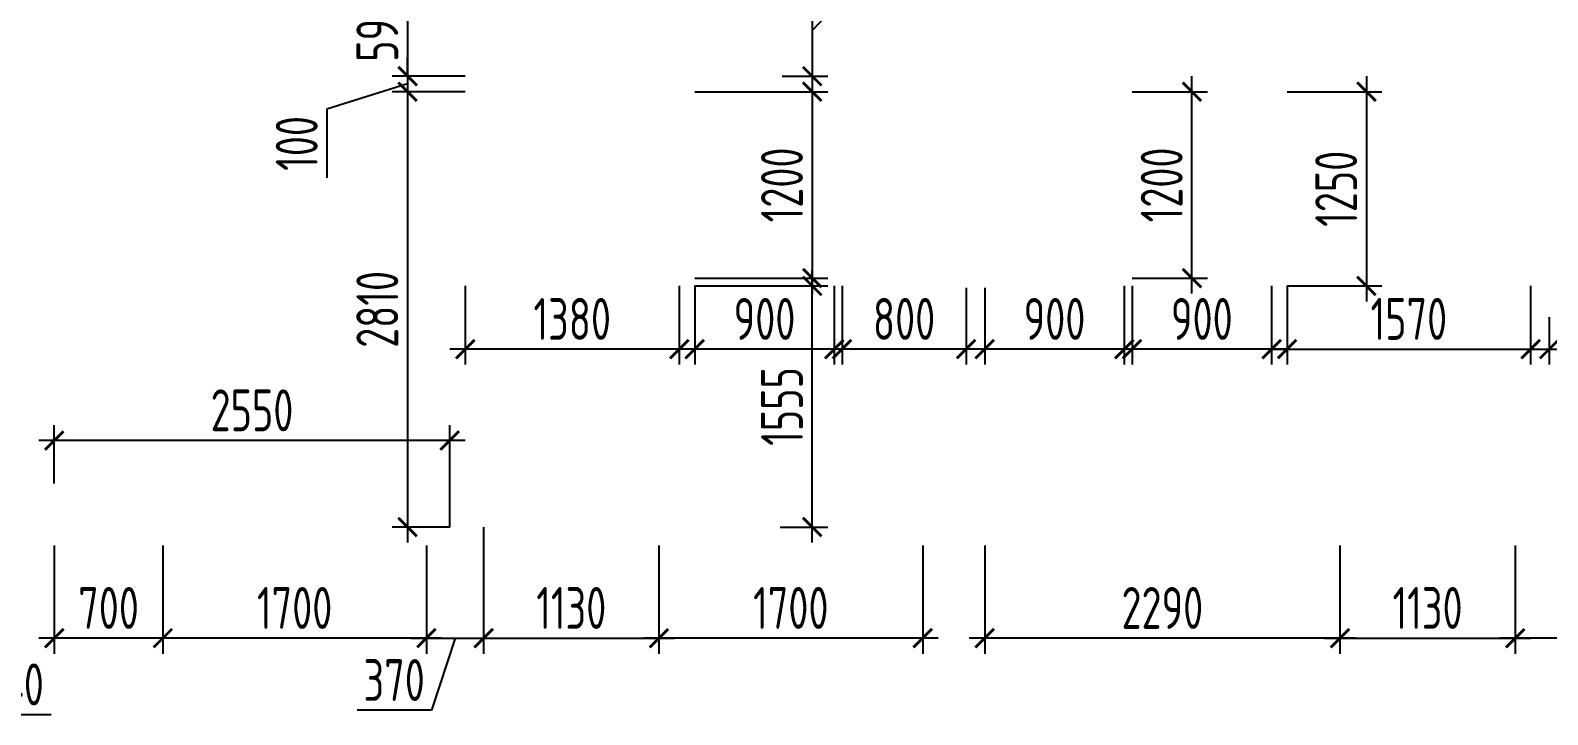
# Model space of a CAD drawing. Header units: millimetres. Extents: x -350007 to 535970, y -888 to 133718.
# Drawn here: x -200188 to -190404, y 117311 to 121724 of the extents above; entities that cross this region are included whole.
import ezdxf

# ---------------------------------------------------------------- set-up
doc = ezdxf.new("R2010")
doc.units = ezdxf.units.MM
doc.layers.add('АР_Размеры нов.', color=15, linetype='Continuous', lineweight=0)
doc.styles.add('ISOCPEUR', font='isocpeur.ttf', dxfattribs={"width": 0.7})
doc.dimstyles.new('R_100', dxfattribs={"dimtxt": 270, "dimasz": 120, "dimexe": 100, "dimexo": 0, "dimgap": 60, "dimtad": 1, "dimdec": 0, "dimrnd": 5, "dimzin": 0, "dimdsep": 46, "dimtxsty": 'ISOCPEUR', "dimblk": 'ARCHTICK', "dimcen": 0, "dimdle": 100, "dimclrd": 256, "dimclre": 256, "dimclrt": 256, "dimadec": 0, "dimazin": 0, "dimtfac": 2, "dimtdec": 0, "dimtofl": 0, "dimtmove": 1, "dimatfit": 3, "dimfxl": 1, "dimtvp": 3, "dimtolj": 1, "dimtzin": 0, "dimarcsym": 0})

# ---------------------------------------------------------------- blocks, each defined once
blk = doc.blocks.new('_ArchTick')
at = {"color": 0, "linetype": 'ByBlock', "const_width": 0.15}
blk.add_lwpolyline([(-0.5, -0.5), (0.5, 0.5)], dxfattribs=at)
blk = doc.blocks.new('*D2845')
at = {"layer": 'АР_Размеры нов.', "lineweight": -2, "ltscale": 100, "transparency": 16777216}
for p, q in [((-191743.2, 118400.7), (-191743.2, 117704)), ((-190613.2, 118400.7), (-190613.2, 117704)), ((-191843.2, 117804), (-190513.2, 117804))]:
    blk.add_line(p, q, dxfattribs=at)
at = {"layer": 'АР_Размеры нов.', "lineweight": -2, "ltscale": 100, "transparency": 16777216, "xscale": 120, "yscale": 120, "zscale": 120, "rotation": 180}
blk.add_blockref('_ArchTick', (-191743.2, 117804), dxfattribs=at)
at = {"layer": 'АР_Размеры нов.', "lineweight": -2, "ltscale": 100, "transparency": 16777216, "xscale": 120, "yscale": 120, "zscale": 120}
blk.add_blockref('_ArchTick', (-190613.2, 117804), dxfattribs=at)
at = {"layer": 'АР_Размеры нов.', "ltscale": 100, "transparency": 16777216, "insert": (-191178.2, 117999), "char_height": 270, "attachment_point": 5, "style": 'ISOCPEUR'}
blk.add_mtext('\\A1;1130', dxfattribs=at)
blk = doc.blocks.new('*D2846')
at = {"layer": 'АР_Размеры нов.', "lineweight": -2, "ltscale": 100, "transparency": 16777216}
for p, q in [((-197265, 118400.7), (-197265, 117704)), ((-196135, 118400.6), (-196135, 117704)), ((-197365, 117804), (-196035, 117804))]:
    blk.add_line(p, q, dxfattribs=at)
at = {"layer": 'АР_Размеры нов.', "lineweight": -2, "ltscale": 100, "transparency": 16777216, "xscale": 120, "yscale": 120, "zscale": 120, "rotation": 180}
blk.add_blockref('_ArchTick', (-197265, 117804), dxfattribs=at)
at = {"layer": 'АР_Размеры нов.', "lineweight": -2, "ltscale": 100, "transparency": 16777216, "xscale": 120, "yscale": 120, "zscale": 120}
blk.add_blockref('_ArchTick', (-196135, 117804), dxfattribs=at)
at = {"layer": 'АР_Размеры нов.', "ltscale": 100, "transparency": 16777216, "insert": (-196700, 117999), "char_height": 270, "attachment_point": 5, "style": 'ISOCPEUR'}
blk.add_mtext('\\A1;1130', dxfattribs=at)
blk = doc.blocks.new('*D2862')
at = {"layer": 'АР_Размеры нов.', "lineweight": -2, "ltscale": 100, "transparency": 16777216}
for p, q in [((-199333.9, 118400.8), (-199333.9, 117704)), ((-197633.9, 118400.8), (-197633.9, 117704)), ((-197533.9, 117804), (-199433.9, 117804))]:
    blk.add_line(p, q, dxfattribs=at)
at = {"layer": 'АР_Размеры нов.', "lineweight": -2, "ltscale": 100, "transparency": 16777216, "xscale": 120, "yscale": 120, "zscale": 120, "rotation": 180}
blk.add_blockref('_ArchTick', (-199333.9, 117804), dxfattribs=at)
at = {"layer": 'АР_Размеры нов.', "lineweight": -2, "ltscale": 100, "transparency": 16777216, "xscale": 120, "yscale": 120, "zscale": 120}
blk.add_blockref('_ArchTick', (-197633.9, 117804), dxfattribs=at)
at = {"layer": 'АР_Размеры нов.', "ltscale": 100, "transparency": 16777216, "insert": (-198483.9, 117999), "char_height": 270, "attachment_point": 5, "style": 'ISOCPEUR'}
blk.add_mtext('\\A1;1700', dxfattribs=at)
blk = doc.blocks.new('*D2781')
at = {"layer": 'АР_Размеры нов.', "lineweight": -2, "ltscale": 100, "transparency": 16777216}
for p, q in [((-197265, 118520.7), (-197265, 117704)), ((-197633.9, 118400.8), (-197633.9, 117704)), ((-197733.9, 117804), (-197165, 117804)), ((-197449.4, 117804), (-197602.4, 117339)), ((-197602.4, 117339), (-198081.5, 117339))]:
    blk.add_line(p, q, dxfattribs=at)
at = {"layer": 'АР_Размеры нов.', "lineweight": -2, "ltscale": 100, "transparency": 16777216, "xscale": 120, "yscale": 120, "zscale": 120, "rotation": 180}
blk.add_blockref('_ArchTick', (-197633.9, 117804), dxfattribs=at)
at = {"layer": 'АР_Размеры нов.', "lineweight": -2, "ltscale": 100, "transparency": 16777216, "xscale": 120, "yscale": 120, "zscale": 120}
blk.add_blockref('_ArchTick', (-197265, 117804), dxfattribs=at)
at = {"layer": 'АР_Размеры нов.', "ltscale": 100, "transparency": 16777216, "insert": (-197841.9, 117534), "char_height": 270, "attachment_point": 5, "style": 'ISOCPEUR'}
blk.add_mtext('\\A1;370', dxfattribs=at)
blk = doc.blocks.new('*D3004')
at = {"layer": 'АР_Размеры нов.', "lineweight": -2, "ltscale": 500, "transparency": 16777216}
for p, q in [((-191572.5, 121428.5), (-191572.5, 119976.2)), ((-192083.9, 121328.5), (-191472.5, 121328.5)), ((-192083.9, 120076.2), (-191472.5, 120076.2))]:
    blk.add_line(p, q, dxfattribs=at)
at = {"layer": 'АР_Размеры нов.', "lineweight": -2, "ltscale": 500, "transparency": 16777216, "xscale": 120, "yscale": 120, "zscale": 120}
for p, rotation in [((-191572.5, 121328.5), 90), ((-191572.5, 120076.2), 270)]:
    blk.add_blockref('_ArchTick', p, dxfattribs=dict(at, rotation=rotation))
at = {"layer": 'АР_Размеры нов.', "lineweight": 13, "ltscale": 500, "transparency": 16777216, "insert": (-191767.5, 120702.3), "char_height": 270, "attachment_point": 5, "rotation": 90, "style": 'ISOCPEUR'}
blk.add_mtext('\\A1;1250', dxfattribs=at)
blk = doc.blocks.new('*D3005')
at = {"layer": 'АР_Размеры нов.', "lineweight": -2, "ltscale": 500, "transparency": 16777216}
for p, q in [((-192083.9, 120076.2), (-192083.9, 119568.2)), ((-190513.9, 120076.2), (-190513.9, 119568.2)), ((-192183.9, 119668.2), (-190413.9, 119668.2))]:
    blk.add_line(p, q, dxfattribs=at)
at = {"layer": 'АР_Размеры нов.', "lineweight": -2, "ltscale": 500, "transparency": 16777216, "xscale": 120, "yscale": 120, "zscale": 120, "rotation": 180}
blk.add_blockref('_ArchTick', (-192083.9, 119668.2), dxfattribs=at)
at = {"layer": 'АР_Размеры нов.', "lineweight": -2, "ltscale": 500, "transparency": 16777216, "xscale": 120, "yscale": 120, "zscale": 120}
blk.add_blockref('_ArchTick', (-190513.9, 119668.2), dxfattribs=at)
at = {"layer": 'АР_Размеры нов.', "lineweight": 13, "ltscale": 500, "transparency": 16777216, "insert": (-191298.9, 119863.2), "char_height": 270, "attachment_point": 5, "style": 'ISOCPEUR'}
blk.add_mtext('\\A1;1570', dxfattribs=at)
blk = doc.blocks.new('*D3006')
at = {"layer": 'АР_Размеры нов.', "lineweight": -2, "ltscale": 500, "transparency": 16777216}
for p, q in [((-193083.9, 120076.2), (-193083.9, 119568.2)), ((-192183.9, 120076.2), (-192183.9, 119568.2)), ((-192083.9, 119668.2), (-193183.9, 119668.2))]:
    blk.add_line(p, q, dxfattribs=at)
at = {"layer": 'АР_Размеры нов.', "lineweight": -2, "ltscale": 500, "transparency": 16777216, "xscale": 120, "yscale": 120, "zscale": 120, "rotation": 180}
blk.add_blockref('_ArchTick', (-193083.9, 119668.2), dxfattribs=at)
at = {"layer": 'АР_Размеры нов.', "lineweight": -2, "ltscale": 500, "transparency": 16777216, "xscale": 120, "yscale": 120, "zscale": 120}
blk.add_blockref('_ArchTick', (-192183.9, 119668.2), dxfattribs=at)
at = {"layer": 'АР_Размеры нов.', "lineweight": 13, "ltscale": 500, "transparency": 16777216, "insert": (-192633.9, 119863.2), "char_height": 270, "attachment_point": 5, "style": 'ISOCPEUR'}
blk.add_mtext('\\A1;900', dxfattribs=at)
blk = doc.blocks.new('*D3007')
at = {"layer": 'АР_Размеры нов.', "lineweight": -2, "ltscale": 500, "transparency": 16777216}
for p, q in [((-194033.9, 120064.6), (-194033.9, 119568.2)), ((-193133.9, 120076.2), (-193133.9, 119568.2)), ((-193033.9, 119668.2), (-194133.9, 119668.2))]:
    blk.add_line(p, q, dxfattribs=at)
at = {"layer": 'АР_Размеры нов.', "lineweight": -2, "ltscale": 500, "transparency": 16777216, "xscale": 120, "yscale": 120, "zscale": 120, "rotation": 180}
blk.add_blockref('_ArchTick', (-194033.9, 119668.2), dxfattribs=at)
at = {"layer": 'АР_Размеры нов.', "lineweight": -2, "ltscale": 500, "transparency": 16777216, "xscale": 120, "yscale": 120, "zscale": 120}
blk.add_blockref('_ArchTick', (-193133.9, 119668.2), dxfattribs=at)
at = {"layer": 'АР_Размеры нов.', "lineweight": 13, "ltscale": 500, "transparency": 16777216, "insert": (-193583.9, 119863.2), "char_height": 270, "attachment_point": 5, "style": 'ISOCPEUR'}
blk.add_mtext('\\A1;900', dxfattribs=at)
blk = doc.blocks.new('*D3008')
at = {"layer": 'АР_Размеры нов.', "lineweight": -2, "ltscale": 500, "transparency": 16777216}
for p, q in [((-194953.9, 120076.1), (-194953.9, 119568.2)), ((-194153.9, 120064.6), (-194153.9, 119568.2)), ((-194053.9, 119668.2), (-195053.9, 119668.2))]:
    blk.add_line(p, q, dxfattribs=at)
at = {"layer": 'АР_Размеры нов.', "lineweight": -2, "ltscale": 500, "transparency": 16777216, "xscale": 120, "yscale": 120, "zscale": 120, "rotation": 180}
blk.add_blockref('_ArchTick', (-194953.9, 119668.2), dxfattribs=at)
at = {"layer": 'АР_Размеры нов.', "lineweight": -2, "ltscale": 500, "transparency": 16777216, "xscale": 120, "yscale": 120, "zscale": 120}
blk.add_blockref('_ArchTick', (-194153.9, 119668.2), dxfattribs=at)
at = {"layer": 'АР_Размеры нов.', "lineweight": 13, "ltscale": 500, "transparency": 16777216, "insert": (-194553.9, 119863.2), "char_height": 270, "attachment_point": 5, "style": 'ISOCPEUR'}
blk.add_mtext('\\A1;800', dxfattribs=at)
blk = doc.blocks.new('*D3009')
at = {"layer": 'АР_Размеры нов.', "lineweight": -2, "ltscale": 500, "transparency": 16777216}
for p, q in [((-195903.9, 120076.1), (-195903.9, 119568.2)), ((-195003.9, 120076.1), (-195003.9, 119568.2)), ((-194903.9, 119668.2), (-196003.9, 119668.2))]:
    blk.add_line(p, q, dxfattribs=at)
at = {"layer": 'АР_Размеры нов.', "lineweight": -2, "ltscale": 500, "transparency": 16777216, "xscale": 120, "yscale": 120, "zscale": 120, "rotation": 180}
blk.add_blockref('_ArchTick', (-195903.9, 119668.2), dxfattribs=at)
at = {"layer": 'АР_Размеры нов.', "lineweight": -2, "ltscale": 500, "transparency": 16777216, "xscale": 120, "yscale": 120, "zscale": 120}
blk.add_blockref('_ArchTick', (-195003.9, 119668.2), dxfattribs=at)
at = {"layer": 'АР_Размеры нов.', "lineweight": 13, "ltscale": 500, "transparency": 16777216, "insert": (-195453.9, 119863.2), "char_height": 270, "attachment_point": 5, "style": 'ISOCPEUR'}
blk.add_mtext('\\A1;900', dxfattribs=at)
blk = doc.blocks.new('*D3010')
at = {"layer": 'АР_Размеры нов.', "lineweight": -2, "ltscale": 500, "transparency": 16777216}
for p, q in [((-197383.9, 120076.2), (-197383.9, 119568.2)), ((-196003.9, 120076.2), (-196003.9, 119568.2)), ((-195903.9, 119668.2), (-197483.9, 119668.2))]:
    blk.add_line(p, q, dxfattribs=at)
at = {"layer": 'АР_Размеры нов.', "lineweight": -2, "ltscale": 500, "transparency": 16777216, "xscale": 120, "yscale": 120, "zscale": 120, "rotation": 180}
blk.add_blockref('_ArchTick', (-197383.9, 119668.2), dxfattribs=at)
at = {"layer": 'АР_Размеры нов.', "lineweight": -2, "ltscale": 500, "transparency": 16777216, "xscale": 120, "yscale": 120, "zscale": 120}
blk.add_blockref('_ArchTick', (-196003.9, 119668.2), dxfattribs=at)
at = {"layer": 'АР_Размеры нов.', "lineweight": 13, "ltscale": 500, "transparency": 16777216, "insert": (-196693.9, 119863.2), "char_height": 270, "attachment_point": 5, "style": 'ISOCPEUR'}
blk.add_mtext('\\A1;1380', dxfattribs=at)
blk = doc.blocks.new('*D3011')
at = {"layer": 'АР_Размеры нов.', "lineweight": -2, "ltscale": 500, "transparency": 16777216}
for p, q in [((-195146.4, 118420.7), (-195146.4, 120176.1)), ((-195903.9, 120076.1), (-195046.4, 120076.1)), ((-195353.6, 118520.7), (-195046.4, 118520.7))]:
    blk.add_line(p, q, dxfattribs=at)
at = {"layer": 'АР_Размеры нов.', "lineweight": -2, "ltscale": 500, "transparency": 16777216, "xscale": 120, "yscale": 120, "zscale": 120}
for p, rotation in [((-195146.4, 120076.1), 90), ((-195146.4, 118520.7), 270)]:
    blk.add_blockref('_ArchTick', p, dxfattribs=dict(at, rotation=rotation))
at = {"layer": 'АР_Размеры нов.', "lineweight": 13, "ltscale": 500, "transparency": 16777216, "insert": (-195341.4, 119298.4), "char_height": 270, "attachment_point": 5, "rotation": 90, "style": 'ISOCPEUR'}
blk.add_mtext('\\A1;1555', dxfattribs=at)
blk = doc.blocks.new('*D3012')
at = {"layer": 'АР_Размеры нов.', "lineweight": -2, "ltscale": 500, "transparency": 16777216}
for p, q in [((-195146.4, 121428.5), (-195146.4, 120026.1)), ((-195903.9, 121328.5), (-195046.4, 121328.5)), ((-195903.9, 120126.1), (-195046.4, 120126.1))]:
    blk.add_line(p, q, dxfattribs=at)
at = {"layer": 'АР_Размеры нов.', "lineweight": -2, "ltscale": 500, "transparency": 16777216, "xscale": 120, "yscale": 120, "zscale": 120}
for p, rotation in [((-195146.4, 121328.5), 90), ((-195146.4, 120126.1), 270)]:
    blk.add_blockref('_ArchTick', p, dxfattribs=dict(at, rotation=rotation))
at = {"layer": 'АР_Размеры нов.', "lineweight": 13, "ltscale": 500, "transparency": 16777216, "insert": (-195341.4, 120727.3), "char_height": 270, "attachment_point": 5, "rotation": 90, "style": 'ISOCPEUR'}
blk.add_mtext('\\A1;1200', dxfattribs=at)
blk = doc.blocks.new('*D3013')
at = {"layer": 'АР_Размеры нов.', "lineweight": -2, "ltscale": 500, "transparency": 16777216}
for p, q in [((-194718.6, 122169.9), (-194718.6, 122649)), ((-195146.4, 121724.4), (-194718.6, 122169.9)), ((-195146.4, 122120.3), (-195146.4, 121328.5)), ((-195339.8, 122020.3), (-195046.4, 122020.3)), ((-195339.8, 121428.5), (-195046.4, 121428.5))]:
    blk.add_line(p, q, dxfattribs=at)
at = {"layer": 'АР_Размеры нов.', "lineweight": -2, "ltscale": 500, "transparency": 16777216, "xscale": 120, "yscale": 120, "zscale": 120}
for p, rotation in [((-195146.4, 122020.3), 90), ((-195146.4, 121428.5), 270)]:
    blk.add_blockref('_ArchTick', p, dxfattribs=dict(at, rotation=rotation))
at = {"layer": 'АР_Размеры нов.', "lineweight": 13, "ltscale": 500, "transparency": 16777216, "insert": (-194913.6, 122409.4), "char_height": 270, "attachment_point": 5, "rotation": 90, "style": 'ISOCPEUR'}
blk.add_mtext('\\A1;590', dxfattribs=at)
blk = doc.blocks.new('*D3020')
at = {"layer": 'АР_Размеры нов.', "lineweight": -2, "ltscale": 500, "transparency": 16777216}
for p, q in [((-190613.2, 118400.5), (-190613.2, 117704)), ((-187933.9, 118400.7), (-187933.9, 117704)), ((-187833.9, 117804), (-190713.2, 117804))]:
    blk.add_line(p, q, dxfattribs=at)
at = {"layer": 'АР_Размеры нов.', "lineweight": -2, "ltscale": 500, "transparency": 16777216, "xscale": 120, "yscale": 120, "zscale": 120, "rotation": 180}
blk.add_blockref('_ArchTick', (-190613.2, 117804), dxfattribs=at)
at = {"layer": 'АР_Размеры нов.', "lineweight": -2, "ltscale": 500, "transparency": 16777216, "xscale": 120, "yscale": 120, "zscale": 120}
blk.add_blockref('_ArchTick', (-187933.9, 117804), dxfattribs=at)
at = {"layer": 'АР_Размеры нов.', "lineweight": 13, "ltscale": 500, "transparency": 16777216, "insert": (-189273.5, 117999), "char_height": 270, "attachment_point": 5, "style": 'ISOCPEUR'}
blk.add_mtext('\\A1;2680', dxfattribs=at)
blk = doc.blocks.new('*D3021')
at = {"layer": 'АР_Размеры нов.', "lineweight": -2, "ltscale": 500, "transparency": 16777216}
for p, q in [((-194033.9, 118400.7), (-194033.9, 117704)), ((-191743.2, 118400.7), (-191743.2, 117704)), ((-191643.2, 117804), (-194133.9, 117804))]:
    blk.add_line(p, q, dxfattribs=at)
at = {"layer": 'АР_Размеры нов.', "lineweight": -2, "ltscale": 500, "transparency": 16777216, "xscale": 120, "yscale": 120, "zscale": 120, "rotation": 180}
blk.add_blockref('_ArchTick', (-194033.9, 117804), dxfattribs=at)
at = {"layer": 'АР_Размеры нов.', "lineweight": -2, "ltscale": 500, "transparency": 16777216, "xscale": 120, "yscale": 120, "zscale": 120}
blk.add_blockref('_ArchTick', (-191743.2, 117804), dxfattribs=at)
at = {"layer": 'АР_Размеры нов.', "lineweight": 13, "ltscale": 500, "transparency": 16777216, "insert": (-192888.5, 117999), "char_height": 270, "attachment_point": 5, "style": 'ISOCPEUR'}
blk.add_mtext('\\A1;2290', dxfattribs=at)
blk = doc.blocks.new('*D3022')
at = {"layer": 'АР_Размеры нов.', "lineweight": -2, "ltscale": 500, "transparency": 16777216}
for p, q in [((-196135, 118400.7), (-196135, 117704)), ((-194433.9, 118400.7), (-194433.9, 117704)), ((-194333.9, 117804), (-196235, 117804))]:
    blk.add_line(p, q, dxfattribs=at)
at = {"layer": 'АР_Размеры нов.', "lineweight": -2, "ltscale": 500, "transparency": 16777216, "xscale": 120, "yscale": 120, "zscale": 120, "rotation": 180}
blk.add_blockref('_ArchTick', (-196135, 117804), dxfattribs=at)
at = {"layer": 'АР_Размеры нов.', "lineweight": -2, "ltscale": 500, "transparency": 16777216, "xscale": 120, "yscale": 120, "zscale": 120}
blk.add_blockref('_ArchTick', (-194433.9, 117804), dxfattribs=at)
at = {"layer": 'АР_Размеры нов.', "lineweight": 13, "ltscale": 500, "transparency": 16777216, "insert": (-195284.4, 117999), "char_height": 270, "attachment_point": 5, "style": 'ISOCPEUR'}
blk.add_mtext('\\A1;1700', dxfattribs=at)
blk = doc.blocks.new('*D3137')
at = {"layer": 'АР_Размеры нов.', "lineweight": -2, "ltscale": 500, "transparency": 16777216}
for p, q in [((-200033.9, 118400.7), (-200033.9, 117704)), ((-199333.9, 118400.7), (-199333.9, 117704)), ((-199233.9, 117804), (-200133.9, 117804))]:
    blk.add_line(p, q, dxfattribs=at)
at = {"layer": 'АР_Размеры нов.', "lineweight": -2, "ltscale": 500, "transparency": 16777216, "xscale": 120, "yscale": 120, "zscale": 120, "rotation": 180}
blk.add_blockref('_ArchTick', (-200033.9, 117804), dxfattribs=at)
at = {"layer": 'АР_Размеры нов.', "lineweight": -2, "ltscale": 500, "transparency": 16777216, "xscale": 120, "yscale": 120, "zscale": 120}
blk.add_blockref('_ArchTick', (-199333.9, 117804), dxfattribs=at)
at = {"layer": 'АР_Размеры нов.', "lineweight": 13, "ltscale": 500, "transparency": 16777216, "insert": (-199683.9, 117999), "char_height": 270, "attachment_point": 5, "style": 'ISOCPEUR'}
blk.add_mtext('\\A1;700', dxfattribs=at)
blk = doc.blocks.new('*D3138')
at = {"layer": 'АР_Размеры нов.', "lineweight": -2, "ltscale": 500, "transparency": 16777216}
for p, q in [((-201173.6, 118400.7), (-201173.6, 117704)), ((-200433.9, 118400.7), (-200433.9, 117704)), ((-200333.9, 117804), (-201273.6, 117804)), ((-200803.8, 117804), (-200551.9, 117310.7)), ((-200551.9, 117310.7), (-200053.9, 117310.7))]:
    blk.add_line(p, q, dxfattribs=at)
at = {"layer": 'АР_Размеры нов.', "lineweight": -2, "ltscale": 500, "transparency": 16777216, "xscale": 120, "yscale": 120, "zscale": 120, "rotation": 180}
blk.add_blockref('_ArchTick', (-201173.6, 117804), dxfattribs=at)
at = {"layer": 'АР_Размеры нов.', "lineweight": -2, "ltscale": 500, "transparency": 16777216, "xscale": 120, "yscale": 120, "zscale": 120}
blk.add_blockref('_ArchTick', (-200433.9, 117804), dxfattribs=at)
at = {"layer": 'АР_Размеры нов.', "lineweight": 13, "ltscale": 500, "transparency": 16777216, "insert": (-200302.9, 117505.7), "char_height": 270, "attachment_point": 5, "style": 'ISOCPEUR'}
blk.add_mtext('\\A1;740', dxfattribs=at)
blk = doc.blocks.new('*D3246')
at = {"layer": 'АР_Размеры нов.', "lineweight": -2, "ltscale": 500, "transparency": 16777216}
for p, q in [((-190393.9, 119874), (-190393.9, 119568.2)), ((-188033.9, 119874), (-188033.9, 119568.2)), ((-190493.9, 119668.2), (-187933.9, 119668.2))]:
    blk.add_line(p, q, dxfattribs=at)
at = {"layer": 'АР_Размеры нов.', "lineweight": -2, "ltscale": 500, "transparency": 16777216, "xscale": 120, "yscale": 120, "zscale": 120, "rotation": 180}
blk.add_blockref('_ArchTick', (-190393.9, 119668.2), dxfattribs=at)
at = {"layer": 'АР_Размеры нов.', "lineweight": -2, "ltscale": 500, "transparency": 16777216, "xscale": 120, "yscale": 120, "zscale": 120}
blk.add_blockref('_ArchTick', (-188033.9, 119668.2), dxfattribs=at)
at = {"layer": 'АР_Размеры нов.', "lineweight": 13, "ltscale": 500, "transparency": 16777216, "insert": (-189213.9, 119863.2), "char_height": 270, "attachment_point": 5, "style": 'ISOCPEUR'}
blk.add_mtext('\\A1;2360', dxfattribs=at)
blk = doc.blocks.new('*D1661')
at = {"layer": 'АР_Размеры нов.', "lineweight": -2, "ltscale": 500, "transparency": 16777216}
for p, q in [((-200033.9, 118800.7), (-200033.9, 119178.5)), ((-197483.9, 118520.7), (-197483.9, 119178.5)), ((-197383.9, 119078.5), (-200133.9, 119078.5))]:
    blk.add_line(p, q, dxfattribs=at)
at = {"layer": 'АР_Размеры нов.', "lineweight": -2, "ltscale": 500, "transparency": 16777216, "xscale": 120, "yscale": 120, "zscale": 120, "rotation": 180}
blk.add_blockref('_ArchTick', (-200033.9, 119078.5), dxfattribs=at)
at = {"layer": 'АР_Размеры нов.', "lineweight": -2, "ltscale": 500, "transparency": 16777216, "xscale": 120, "yscale": 120, "zscale": 120}
blk.add_blockref('_ArchTick', (-197483.9, 119078.5), dxfattribs=at)
at = {"layer": 'АР_Размеры нов.', "lineweight": 13, "ltscale": 500, "transparency": 16777216, "insert": (-198758.9, 119273.5), "char_height": 270, "attachment_point": 5, "style": 'ISOCPEUR'}
blk.add_mtext('\\A1;2550', dxfattribs=at)
blk = doc.blocks.new('*D2297')
at = {"layer": 'АР_Размеры нов.', "lineweight": -2, "ltscale": 500, "transparency": 16777216}
for p, q in [((-192697.7, 120026.2), (-192697.7, 121428.5)), ((-193083.9, 121328.5), (-192597.7, 121328.5)), ((-193083.9, 120126.2), (-192597.7, 120126.2))]:
    blk.add_line(p, q, dxfattribs=at)
at = {"layer": 'АР_Размеры нов.', "lineweight": -2, "ltscale": 500, "transparency": 16777216, "xscale": 120, "yscale": 120, "zscale": 120}
for p, rotation in [((-192697.7, 121328.5), 90), ((-192697.7, 120126.2), 270)]:
    blk.add_blockref('_ArchTick', p, dxfattribs=dict(at, rotation=rotation))
at = {"layer": 'АР_Размеры нов.', "lineweight": 13, "ltscale": 500, "transparency": 16777216, "insert": (-192892.7, 120727.3), "char_height": 270, "attachment_point": 5, "rotation": 90, "style": 'ISOCPEUR'}
blk.add_mtext('\\A1;1200', dxfattribs=at)
blk = doc.blocks.new('*D2479')
at = {"layer": 'АР_Размеры нов.', "lineweight": -2, "ltscale": 500, "transparency": 16777216}
for p, q in [((-197755.6, 122120.3), (-197755.6, 121328.5)), ((-196563.9, 122020.3), (-197855.6, 122020.3)), ((-197383.9, 121428.5), (-197855.6, 121428.5))]:
    blk.add_line(p, q, dxfattribs=at)
at = {"layer": 'АР_Размеры нов.', "lineweight": -2, "ltscale": 500, "transparency": 16777216, "xscale": 120, "yscale": 120, "zscale": 120}
for p, rotation in [((-197755.6, 122020.3), 90), ((-197755.6, 121428.5), 270)]:
    blk.add_blockref('_ArchTick', p, dxfattribs=dict(at, rotation=rotation))
at = {"layer": 'АР_Размеры нов.', "lineweight": 13, "ltscale": 500, "transparency": 16777216, "insert": (-197950.6, 121724.4), "char_height": 270, "attachment_point": 5, "rotation": 90, "style": 'ISOCPEUR'}
blk.add_mtext('\\A1;590', dxfattribs=at)
blk = doc.blocks.new('*D2480')
at = {"layer": 'АР_Размеры нов.', "lineweight": -2, "ltscale": 500, "transparency": 16777216}
for p, q in [((-197755.6, 121428.5), (-197755.6, 121548.5)), ((-197383.9, 121428.5), (-197855.6, 121428.5)), ((-197755.6, 121428.5), (-197755.6, 121328.5)), ((-197755.6, 121378.5), (-198275.6, 121215.4)), ((-197383.9, 121328.5), (-197855.6, 121328.5)), ((-197755.6, 121328.5), (-197755.6, 121208.5)), ((-198275.6, 121215.4), (-198275.6, 120774.1))]:
    blk.add_line(p, q, dxfattribs=at)
at = {"layer": 'АР_Размеры нов.', "lineweight": -2, "ltscale": 500, "transparency": 16777216, "xscale": 120, "yscale": 120, "zscale": 120}
for p, rotation in [((-197755.6, 121428.5), 270), ((-197755.6, 121328.5), 90)]:
    blk.add_blockref('_ArchTick', p, dxfattribs=dict(at, rotation=rotation))
at = {"layer": 'АР_Размеры нов.', "lineweight": 13, "ltscale": 500, "transparency": 16777216, "insert": (-198470.6, 120994.8), "char_height": 270, "attachment_point": 5, "rotation": 90, "style": 'ISOCPEUR'}
blk.add_mtext('\\A1;100', dxfattribs=at)
blk = doc.blocks.new('*D2481')
at = {"layer": 'АР_Размеры нов.', "lineweight": -2, "ltscale": 500, "transparency": 16777216}
for p, q in [((-197755.6, 121428.5), (-197755.6, 118420.7)), ((-197383.9, 121328.5), (-197855.6, 121328.5)), ((-197483.9, 118520.7), (-197855.6, 118520.7))]:
    blk.add_line(p, q, dxfattribs=at)
at = {"layer": 'АР_Размеры нов.', "lineweight": -2, "ltscale": 500, "transparency": 16777216, "xscale": 120, "yscale": 120, "zscale": 120}
for p, rotation in [((-197755.6, 121328.5), 90), ((-197755.6, 118520.7), 270)]:
    blk.add_blockref('_ArchTick', p, dxfattribs=dict(at, rotation=rotation))
at = {"layer": 'АР_Размеры нов.', "lineweight": 13, "ltscale": 500, "transparency": 16777216, "insert": (-197950.6, 119924.6), "char_height": 270, "attachment_point": 5, "rotation": 90, "style": 'ISOCPEUR'}
blk.add_mtext('\\A1;2810', dxfattribs=at)

msp = doc.modelspace()

# ---------------------------------------------------------------- dimensions: what is measured, and where the dimension line sits
at = {"layer": 'АР_Размеры нов.', "lineweight": 13, "ltscale": 500}
for base, p1, p2, picture, middle in [((-195146.4, 121428.5), (-195339.8, 122020.3), (-195339.8, 121428.5), '*D3013', (-194718.6, 122229.9)), ((-197755.6, 121328.5), (-197383.9, 121428.5), (-197383.9, 121328.5), '*D2480', (-198275.6, 121155.4))]:
    dim = msp.add_linear_dim(base=base, p1=p1, p2=p2, angle=90, dimstyle='R_100', override={"dimpost": '\\X'}, dxfattribs=at)
    dim.commit()
    dim.dimension.update_dxf_attribs({"geometry": picture, "text_midpoint": middle, "dimtype": 160})
for base, p1, p2, picture, middle in [((-197755.6, 121428.5), (-196563.9, 122020.3), (-197383.9, 121428.5), '*D2479', (-197950.6, 121724.4)), ((-197755.6, 118520.7), (-197383.9, 121328.5), (-197483.9, 118520.7), '*D2481', (-197950.6, 119924.6)), ((-195146.4, 120126.1), (-195903.9, 121328.5), (-195903.9, 120126.1), '*D3012', (-195341.4, 120727.3)), ((-192697.7, 121328.5), (-193083.9, 120126.2), (-193083.9, 121328.5), '*D2297', (-192892.7, 120727.3)), ((-191572.5, 120076.2), (-192083.9, 121328.5), (-192083.9, 120076.2), '*D3004', (-191767.5, 120702.3)), ((-195146.4, 120076.1), (-195353.6, 118520.7), (-195903.9, 120076.1), '*D3011', (-195341.4, 119298.4))]:
    dim = msp.add_linear_dim(base=base, p1=p1, p2=p2, angle=90, dimstyle='R_100', override={"dimpost": '\\X'}, dxfattribs=at)
    dim.commit()
    dim.dimension.update_dxf_attribs({"geometry": picture, "text_midpoint": middle})
for base, p1, p2, override, picture, middle in [((-197383.9, 119668.2), (-196003.9, 120076.2), (-197383.9, 120076.2), {"dimpost": '\\X'}, '*D3010', (-196693.9, 119863.2)), ((-195903.9, 119668.2), (-195003.9, 120076.1), (-195903.9, 120076.1), {"dimpost": '\\X'}, '*D3009', (-195453.9, 119863.2)), ((-194953.9, 119668.2), (-194153.9, 120064.6), (-194953.9, 120076.1), {"dimpost": '\\X'}, '*D3008', (-194553.9, 119863.2)), ((-194033.9, 119668.2), (-193133.9, 120076.2), (-194033.9, 120064.6), {"dimpost": '\\X'}, '*D3007', (-193583.9, 119863.2)), ((-193083.9, 119668.2), (-192183.9, 120076.2), (-193083.9, 120076.2), {"dimpost": '\\X'}, '*D3006', (-192633.9, 119863.2)), ((-190513.9, 119668.2), (-192083.9, 120076.2), (-190513.9, 120076.2), {"dimpost": '\\X'}, '*D3005', (-191298.9, 119863.2)), ((-188033.9, 119668.2), (-190393.9, 119874), (-188033.9, 119874), {"dimpost": '\\X'}, '*D3246', (-189213.9, 119863.2)), ((-200033.9, 119078.5), (-197483.9, 118520.7), (-200033.9, 118800.7), {"dimpost": '\\X'}, '*D1661', (-198758.9, 119273.5)), ((-200033.9, 117804), (-199333.9, 118400.7), (-200033.9, 118400.7), {"dimpost": '\\X'}, '*D3137', (-199683.9, 117999)), ((-196135, 117804), (-194433.9, 118400.7), (-196135, 118400.7), {"dimpost": '\\X', "dimfxl": 300, "dimarcsym": 1}, '*D3022', (-195284.4, 117999)), ((-194033.9, 117804), (-191743.2, 118400.7), (-194033.9, 118400.7), {"dimpost": '\\X', "dimfxl": 300, "dimarcsym": 1}, '*D3021', (-192888.5, 117999)), ((-190613.2, 117804), (-187933.9, 118400.7), (-190613.2, 118400.5), {"dimpost": '\\X'}, '*D3020', (-189273.5, 117999))]:
    dim = msp.add_linear_dim(base=base, p1=p1, p2=p2, dimstyle='R_100', override=override, dxfattribs=at)
    dim.commit()
    dim.dimension.update_dxf_attribs({"geometry": picture, "text_midpoint": middle})
at = {"layer": 'АР_Размеры нов.', "ltscale": 100}
dim = msp.add_linear_dim(base=(-197265, 117804), p1=(-197633.9, 118400.8), p2=(-197265, 118520.7), dimstyle='R_100', override={"dimpost": '\\X', "dimfxl": 300, "dimarcsym": 1}, dxfattribs=at)
dim.commit()
dim.dimension.update_dxf_attribs({"geometry": '*D2781', "text_midpoint": (-197662.4, 117339), "dimtype": 160})
at = {"layer": 'АР_Размеры нов.', "lineweight": 13, "ltscale": 500}
dim = msp.add_linear_dim(base=(-201173.6, 117804), p1=(-200433.9, 118400.7), p2=(-201173.6, 118400.7), dimstyle='R_100', override={"dimpost": '\\X'}, dxfattribs=at)
dim.commit()
dim.dimension.update_dxf_attribs({"geometry": '*D3138', "text_midpoint": (-200491.9, 117310.7), "dimtype": 160})
at = {"layer": 'АР_Размеры нов.', "ltscale": 100}
for base, p1, p2, picture, middle in [((-199333.9, 117804), (-197633.9, 118400.8), (-199333.9, 118400.8), '*D2862', (-198483.9, 117999)), ((-196135, 117804), (-197265, 118400.7), (-196135, 118400.6), '*D2846', (-196700, 117999)), ((-190613.2, 117804), (-191743.2, 118400.7), (-190613.2, 118400.7), '*D2845', (-191178.2, 117999))]:
    dim = msp.add_linear_dim(base=base, p1=p1, p2=p2, dimstyle='R_100', override={"dimpost": '\\X', "dimfxl": 300, "dimarcsym": 1}, dxfattribs=at)
    dim.commit()
    dim.dimension.update_dxf_attribs({"geometry": picture, "text_midpoint": middle})

doc.saveas('drawing.dxf')
